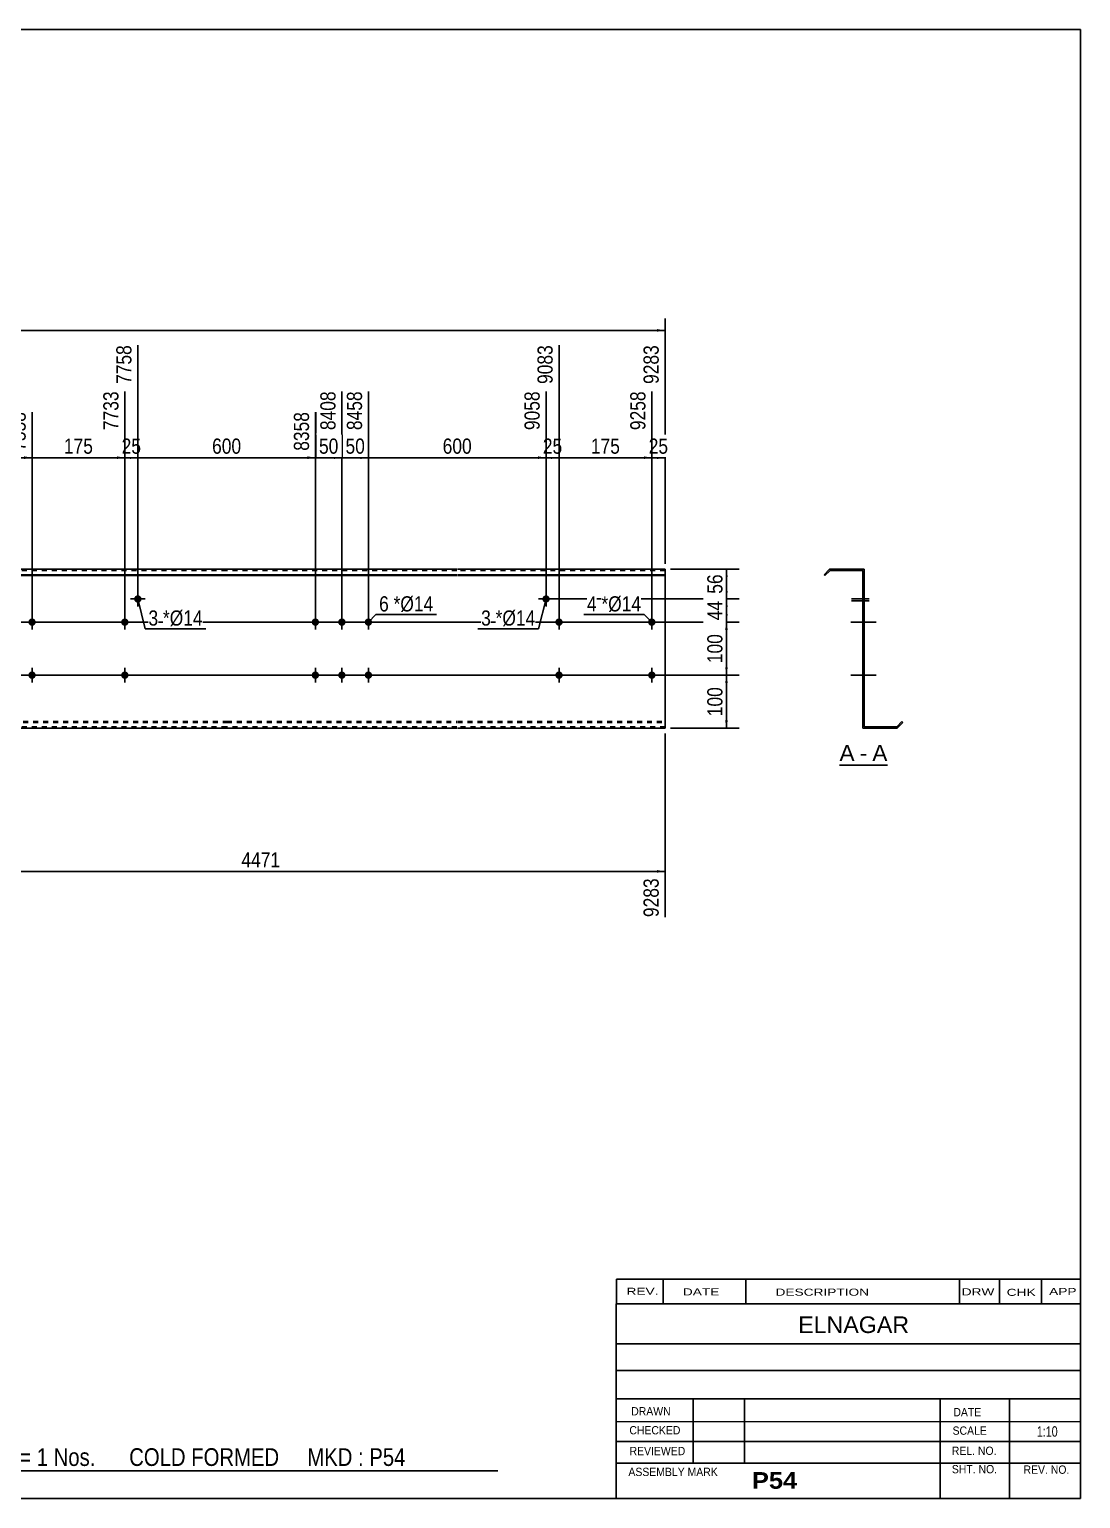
# Model space of a CAD drawing. Header units: millimetres. Extents: x -60 to 343, y -160 to 117.
# Drawn here: x 144.5 to 342.8, y -160.2 to 116.8 of the extents above; entities that cross this region are included whole.
import ezdxf

# ---------------------------------------------------------------- set-up
doc = ezdxf.new("R2010")
doc.units = ezdxf.units.MM
doc.linetypes.add('DXK_LINE_DOT1', pattern=[1.8814, 0.9407, -0.9407])
doc.styles.add('Arial', font='ARIAL.TTF', dxfattribs={"height": 0.2})
doc.styles.add('Arial Bold', font='ARIALBD.TTF', dxfattribs={"height": 0.2})
doc.styles.add('Arial Narrow', font='ARIALN.TTF', dxfattribs={"height": 0.2})

# ---------------------------------------------------------------- blocks, each defined once
blk = doc.blocks.new('Unknown-629083720-2024')
at = {"color": 5, "linetype": 'Continuous'}
for p, q in [((342.8, 116.75), (-57.2, 116.75)), ((-57.2, 116.75), (-57.2, -160.25)), ((342.8, -160.25), (342.8, 116.75)), ((-57.2, -160.25), (342.8, -160.25))]:
    blk.add_line(p, q, dxfattribs=at)
at = {"color": 174, "linetype": 'Continuous', "style": 'Arial'}
blk.add_text('Tekla structures', height=1.9102, rotation=90, dxfattribs=at).set_placement((-57.7, -159.75))
blk = doc.blocks.new('Unknown-629083720-12 - 1239')
at = {"color": 7, "linetype": 'Continuous'}
blk.add_line((297.32, -21.95), (306.35, -21.95), dxfattribs=at)
at = {"color": 0, "linetype": 'Continuous'}
blk.add_wipeout([(300.16, -21.2), (300.16, -18), (297.32, -18), (297.32, -21.2)], dxfattribs=at)
blk.add_wipeout([(302.55, -21.2), (302.55, -18), (301.12, -18), (301.12, -21.2)], dxfattribs=at)
at = {"color": 96, "linetype": 'Continuous', "style": 'Arial'}
blk.add_text('A', height=3.06, dxfattribs=at).set_placement((297.32, -21.2))
at = {"color": 0, "linetype": 'Continuous'}
blk.add_wipeout([(306.35, -21.2), (306.35, -18), (303.51, -18), (303.51, -21.2)], dxfattribs=at)
at = {"color": 96, "linetype": 'Continuous', "style": 'Arial'}
for s, p in [('A', (303.51, -21.2)), ('-', (301.12, -21.2))]:
    blk.add_text(s, height=3.06, dxfattribs=at).set_placement(p)
blk = doc.blocks.new('Bolt-629083720-1223 - 1203')
at = {"linetype": 'Continuous'}
blk.add_hatch(color=3, dxfattribs=at).paths.add_polyline_path([(241.27, 9.36, -1), (242.67, 9.36, -1)])
at = {"color": 3, "linetype": 'Continuous'}
for p, q in [((240.57, 9.36), (243.37, 9.36)), ((241.97, 7.96), (241.97, 10.76))]:
    blk.add_line(p, q, dxfattribs=at)
blk = doc.blocks.new('Part-629083720-1218 - 1203')
at = {"color": 2, "linetype": 'Continuous'}
for p, q in [((0, 15), (0, -15)), ((15.6, 15), (0, 15)), ((0, 13.94), (15.6, 13.94)), ((59.09, 15), (15.7, 15)), ((15.7, 13.94), (59.09, 13.94)), ((95.53, 15), (59.19, 15)), ((59.19, 13.94), (95.53, 13.94)), ((128.23, 15), (95.63, 15)), ((95.63, 13.94), (128.23, 13.94)), ((181.68, 15), (128.33, 15)), ((128.33, 13.94), (181.68, 13.94)), ((225.17, 15), (181.78, 15)), ((181.78, 13.94), (225.17, 13.94)), ((264.42, 15), (225.27, 15)), ((225.27, 13.94), (264.42, 13.94)), ((264.42, 15), (264.42, -15)), ((0, 13.76), (15.6, 13.76)), ((15.7, 13.76), (59.09, 13.76)), ((59.19, 13.76), (95.53, 13.76)), ((95.63, 13.76), (128.23, 13.76)), ((128.33, 13.76), (181.68, 13.76)), ((181.78, 13.76), (225.17, 13.76)), ((225.27, 13.76), (264.42, 13.76)), ((15.6, -15), (0, -15)), ((59.09, -15), (15.7, -15)), ((95.53, -15), (59.19, -15)), ((128.23, -15), (95.63, -15)), ((181.68, -15), (128.33, -15)), ((225.17, -15), (181.78, -15)), ((264.42, -15), (225.27, -15))]:
    blk.add_line(p, q, dxfattribs=at)
at = {"color": 7, "linetype": 'DXK_LINE_DOT1'}
for p, q in [((15.6, 14.75), (0, 14.75)), ((59.09, 14.75), (15.7, 14.75)), ((95.53, 14.75), (59.19, 14.75)), ((128.23, 14.75), (95.63, 14.75)), ((181.68, 14.75), (128.33, 14.75)), ((225.17, 14.75), (181.78, 14.75)), ((264.42, 14.75), (225.27, 14.75)), ((0, -13.76), (15.6, -13.76)), ((15.7, -13.76), (59.09, -13.76)), ((59.19, -13.76), (95.53, -13.76)), ((95.63, -13.76), (128.23, -13.76)), ((128.33, -13.76), (181.68, -13.76)), ((181.78, -13.76), (225.17, -13.76)), ((225.27, -13.76), (264.42, -13.76)), ((0, -13.94), (15.6, -13.94)), ((15.6, -14.75), (0, -14.75)), ((15.7, -13.94), (59.09, -13.94)), ((59.09, -14.75), (15.7, -14.75)), ((59.19, -13.94), (95.53, -13.94)), ((95.53, -14.75), (59.19, -14.75)), ((95.63, -13.94), (128.23, -13.94)), ((128.23, -14.75), (95.63, -14.75)), ((128.33, -13.94), (181.68, -13.94)), ((181.68, -14.75), (128.33, -14.75)), ((181.78, -13.94), (225.17, -13.94)), ((225.17, -14.75), (181.78, -14.75)), ((225.27, -13.94), (264.42, -13.94)), ((264.42, -14.75), (225.27, -14.75))]:
    blk.add_line(p, q, dxfattribs=at)
blk = doc.blocks.new('Bolt-629083720-1221 - 1203')
at = {"linetype": 'Continuous'}
for points in [[(197.77, 5, -1), (199.17, 5, -1)], [(202.77, 5, -1), (204.17, 5, -1)], [(207.77, 5, -1), (209.17, 5, -1)], [(197.77, -5, -1), (199.17, -5, -1)], [(202.77, -5, -1), (204.17, -5, -1)], [(207.77, -5, -1), (209.17, -5, -1)]]:
    blk.add_hatch(color=3, dxfattribs=at).paths.add_polyline_path(points)
at = {"color": 3, "linetype": 'Continuous'}
for p, q in [((198.47, 3.6), (198.47, 6.4)), ((203.47, 3.6), (203.47, 6.4)), ((208.47, 3.6), (208.47, 6.4)), ((197.07, 5), (199.87, 5)), ((202.07, 5), (204.87, 5)), ((207.07, 5), (209.87, 5)), ((197.07, -5), (199.87, -5)), ((198.47, -6.4), (198.47, -3.6)), ((202.07, -5), (204.87, -5)), ((203.47, -6.4), (203.47, -3.6)), ((207.07, -5), (209.87, -5)), ((208.47, -6.4), (208.47, -3.6))]:
    blk.add_line(p, q, dxfattribs=at)
blk = doc.blocks.new('Bolt-629083720-1222 - 1203')
at = {"linetype": 'Continuous'}
blk.add_hatch(color=3, dxfattribs=at).paths.add_polyline_path([(164.28, 9.36, -1), (165.68, 9.36, -1)])
at = {"color": 3, "linetype": 'Continuous'}
for p, q in [((163.58, 9.36), (166.38, 9.36)), ((164.98, 7.96), (164.98, 10.76))]:
    blk.add_line(p, q, dxfattribs=at)
blk = doc.blocks.new('Bolt-629083720-1224 - 1203')
at = {"linetype": 'Continuous'}
blk.add_hatch(color=3, dxfattribs=at).paths.add_polyline_path([(163.23, -5, -1), (161.83, -5, -1)])
at = {"color": 3, "linetype": 'Continuous'}
for p, q in [((163.93, -5), (161.13, -5)), ((162.53, -3.6), (162.53, -6.4))]:
    blk.add_line(p, q, dxfattribs=at)
blk = doc.blocks.new('Bolt-629083720-1225 - 1203')
at = {"linetype": 'Continuous'}
blk.add_hatch(color=3, dxfattribs=at).paths.add_polyline_path([(161.83, 5, -1), (163.23, 5, -1)])
at = {"color": 3, "linetype": 'Continuous'}
for p, q in [((162.53, 3.6), (162.53, 6.4)), ((161.13, 5), (163.93, 5))]:
    blk.add_line(p, q, dxfattribs=at)
blk = doc.blocks.new('Bolt-629083720-1226 - 1203')
at = {"linetype": 'Continuous'}
blk.add_hatch(color=3, dxfattribs=at).paths.add_polyline_path([(243.72, 5, -1), (245.12, 5, -1)])
at = {"color": 3, "linetype": 'Continuous'}
for p, q in [((244.42, 3.6), (244.42, 6.4)), ((243.02, 5), (245.82, 5))]:
    blk.add_line(p, q, dxfattribs=at)
blk = doc.blocks.new('Bolt-629083720-1227 - 1203')
at = {"linetype": 'Continuous'}
blk.add_hatch(color=3, dxfattribs=at).paths.add_polyline_path([(245.12, -5, -1), (243.72, -5, -1)])
at = {"color": 3, "linetype": 'Continuous'}
for p, q in [((245.82, -5), (243.02, -5)), ((244.42, -3.6), (244.42, -6.4))]:
    blk.add_line(p, q, dxfattribs=at)
blk = doc.blocks.new('Bolt-629083720-1228 - 1203')
at = {"linetype": 'Continuous'}
for points in [[(144.33, 5, -1), (145.73, 5, -1)], [(261.22, 5, -1), (262.62, 5, -1)]]:
    blk.add_hatch(color=3, dxfattribs=at).paths.add_polyline_path(points)
at = {"color": 3, "linetype": 'Continuous'}
for p, q in [((145.03, 3.6), (145.03, 6.4)), ((261.92, 3.6), (261.92, 6.4)), ((146.43, 5), (143.63, 5)), ((263.32, 5), (260.52, 5))]:
    blk.add_line(p, q, dxfattribs=at)
blk = doc.blocks.new('Bolt-629083720-1229 - 1203')
at = {"linetype": 'Continuous'}
for points in [[(144.33, -5, -1), (145.73, -5, -1)], [(261.22, -5, -1), (262.62, -5, -1)]]:
    blk.add_hatch(color=3, dxfattribs=at).paths.add_polyline_path(points)
at = {"color": 3, "linetype": 'Continuous'}
for p, q in [((146.43, -5), (143.63, -5)), ((145.03, -6.4), (145.03, -3.6)), ((263.32, -5), (260.52, -5)), ((261.92, -6.4), (261.92, -3.6))]:
    blk.add_line(p, q, dxfattribs=at)
blk = doc.blocks.new('Part-629083720-1241 - 1239')
at = {"color": 2, "linetype": 'Continuous'}
for p, q in [((295.46, 15), (294.4, 13.94)), ((294.4, 13.94), (294.58, 13.76)), ((295.56, 14.75), (294.58, 13.76)), ((295.46, 15), (301.96, 15)), ((295.56, 14.75), (301.71, 14.75)), ((301.71, 14.75), (301.71, -15)), ((301.96, -14.75), (301.96, 15)), ((308.11, -14.75), (309.09, -13.76)), ((309.27, -13.94), (309.09, -13.76)), ((308.21, -15), (301.71, -15)), ((308.11, -14.75), (301.96, -14.75)), ((308.21, -15), (309.27, -13.94))]:
    blk.add_line(p, q, dxfattribs=at)
blk = doc.blocks.new('Bolt-629083720-1242 - 1239')
at = {"linetype": 'Continuous'}
for points in [[(301.71, 5.7), (301.71, 4.3), (301.96, 4.3), (301.96, 5.7)], [(301.71, 5.7), (301.71, 4.3), (301.96, 4.3), (301.96, 5.7)], [(301.71, 5.7), (301.71, 4.3), (301.96, 4.3), (301.96, 5.7)], [(301.71, -4.3), (301.71, -5.7), (301.96, -5.7), (301.96, -4.3)], [(301.71, -4.3), (301.71, -5.7), (301.96, -5.7), (301.96, -4.3)], [(301.71, -4.3), (301.71, -5.7), (301.96, -5.7), (301.96, -4.3)]]:
    blk.add_hatch(color=3, dxfattribs=at).paths.add_polyline_path(points)
at = {"color": 3, "linetype": 'Continuous'}
for p, q in [((301.96, 5.7), (301.71, 5.7)), ((301.96, 5.7), (301.71, 5.7)), ((301.96, 5.7), (301.71, 5.7)), ((303.26, 5), (299.46, 5)), ((303.26, 5), (299.46, 5)), ((303.26, 5), (299.46, 5)), ((301.96, 4.3), (301.71, 4.3)), ((301.96, 4.3), (301.71, 4.3)), ((301.96, 4.3), (301.71, 4.3)), ((303.26, -5), (299.46, -5)), ((303.26, -5), (299.46, -5)), ((303.26, -5), (299.46, -5)), ((301.96, -4.3), (301.71, -4.3)), ((301.96, -4.3), (301.71, -4.3)), ((301.96, -4.3), (301.71, -4.3)), ((301.96, -5.7), (301.71, -5.7)), ((301.96, -5.7), (301.71, -5.7)), ((301.96, -5.7), (301.71, -5.7))]:
    blk.add_line(p, q, dxfattribs=at)
blk = doc.blocks.new('Bolt-629083720-1243 - 1239')
at = {"linetype": 'Continuous'}
blk.add_hatch(color=3, dxfattribs=at).paths.add_polyline_path([(301.71, 9.74), (301.71, 8.34), (301.96, 8.34), (301.96, 9.74)])
at = {"color": 3, "linetype": 'Continuous'}
for p, q in [((302.91, 9.04), (299.61, 9.04)), ((301.96, 9.74), (301.71, 9.74)), ((301.96, 8.34), (301.71, 8.34))]:
    blk.add_line(p, q, dxfattribs=at)
blk = doc.blocks.new('Bolt-629083720-1244 - 1239')
at = {"linetype": 'Continuous'}
for points in [[(301.71, 5.7), (301.71, 4.3), (301.96, 4.3), (301.96, 5.7)], [(301.71, 5.7), (301.71, 4.3), (301.96, 4.3), (301.96, 5.7)], [(301.71, 5.7), (301.71, 4.3), (301.96, 4.3), (301.96, 5.7)], [(301.71, -4.3), (301.71, -5.7), (301.96, -5.7), (301.96, -4.3)], [(301.71, -4.3), (301.71, -5.7), (301.96, -5.7), (301.96, -4.3)], [(301.71, -4.3), (301.71, -5.7), (301.96, -5.7), (301.96, -4.3)]]:
    blk.add_hatch(color=3, dxfattribs=at).paths.add_polyline_path(points)
at = {"color": 3, "linetype": 'Continuous'}
for p, q in [((301.96, 5.7), (301.71, 5.7)), ((301.96, 5.7), (301.71, 5.7)), ((301.96, 5.7), (301.71, 5.7)), ((303.26, 5), (299.46, 5)), ((303.26, 5), (299.46, 5)), ((303.26, 5), (299.46, 5)), ((301.96, 4.3), (301.71, 4.3)), ((301.96, 4.3), (301.71, 4.3)), ((301.96, 4.3), (301.71, 4.3)), ((303.26, -5), (299.46, -5)), ((303.26, -5), (299.46, -5)), ((303.26, -5), (299.46, -5)), ((301.96, -4.3), (301.71, -4.3)), ((301.96, -4.3), (301.71, -4.3)), ((301.96, -4.3), (301.71, -4.3)), ((301.96, -5.7), (301.71, -5.7)), ((301.96, -5.7), (301.71, -5.7)), ((301.96, -5.7), (301.71, -5.7))]:
    blk.add_line(p, q, dxfattribs=at)
blk = doc.blocks.new('Bolt-629083720-1245 - 1239')
at = {"linetype": 'Continuous'}
blk.add_hatch(color=3, dxfattribs=at).paths.add_polyline_path([(301.71, 10.06), (301.71, 8.66), (301.96, 8.66), (301.96, 10.06)])
at = {"color": 3, "linetype": 'Continuous'}
for p, q in [((302.91, 9.36), (299.61, 9.36)), ((301.96, 10.06), (301.71, 10.06)), ((301.96, 8.66), (301.71, 8.66))]:
    blk.add_line(p, q, dxfattribs=at)
blk = doc.blocks.new('Bolt-629083720-1246 - 1239')
at = {"linetype": 'Continuous'}
blk.add_hatch(color=3, dxfattribs=at).paths.add_polyline_path([(301.71, 10.06), (301.71, 8.66), (301.96, 8.66), (301.96, 10.06)])
at = {"color": 3, "linetype": 'Continuous'}
for p, q in [((302.91, 9.36), (299.61, 9.36)), ((301.96, 10.06), (301.71, 10.06)), ((301.96, 8.66), (301.71, 8.66))]:
    blk.add_line(p, q, dxfattribs=at)
blk = doc.blocks.new('Bolt-629083720-1247 - 1239')
at = {"linetype": 'Continuous'}
blk.add_hatch(color=3, dxfattribs=at).paths.add_polyline_path([(301.96, -5.7), (301.96, -4.3), (301.71, -4.3), (301.71, -5.7)])
at = {"color": 3, "linetype": 'Continuous'}
for p, q in [((301.96, -4.3), (301.71, -4.3)), ((302.76, -5), (301.71, -5)), ((301.96, -5.7), (301.71, -5.7))]:
    blk.add_line(p, q, dxfattribs=at)
blk = doc.blocks.new('Bolt-629083720-1248 - 1239')
at = {"linetype": 'Continuous'}
blk.add_hatch(color=3, dxfattribs=at).paths.add_polyline_path([(301.71, 5.7), (301.71, 4.3), (301.96, 4.3), (301.96, 5.7)])
at = {"color": 3, "linetype": 'Continuous'}
for p, q in [((301.96, 5.7), (301.71, 5.7)), ((302.91, 5), (299.61, 5)), ((301.96, 4.3), (301.71, 4.3))]:
    blk.add_line(p, q, dxfattribs=at)
blk = doc.blocks.new('Bolt-629083720-1249 - 1239')
at = {"linetype": 'Continuous'}
blk.add_hatch(color=3, dxfattribs=at).paths.add_polyline_path([(301.71, 5.7), (301.71, 4.3), (301.96, 4.3), (301.96, 5.7)])
at = {"color": 3, "linetype": 'Continuous'}
for p, q in [((301.96, 5.7), (301.71, 5.7)), ((302.91, 5), (299.61, 5)), ((301.96, 4.3), (301.71, 4.3))]:
    blk.add_line(p, q, dxfattribs=at)
blk = doc.blocks.new('Bolt-629083720-1250 - 1239')
at = {"linetype": 'Continuous'}
blk.add_hatch(color=3, dxfattribs=at).paths.add_polyline_path([(301.96, -5.7), (301.96, -4.3), (301.71, -4.3), (301.71, -5.7)])
at = {"color": 3, "linetype": 'Continuous'}
for p, q in [((301.96, -4.3), (301.71, -4.3)), ((302.76, -5), (301.71, -5)), ((301.96, -5.7), (301.71, -5.7))]:
    blk.add_line(p, q, dxfattribs=at)
blk = doc.blocks.new('Bolt-629083720-1251 - 1239')
at = {"linetype": 'Continuous'}
blk.add_hatch(color=3, dxfattribs=at).paths.add_polyline_path([(301.71, 5.7), (301.71, 4.3), (301.96, 4.3), (301.96, 5.7)])
blk.add_hatch(color=3, dxfattribs=at).paths.add_polyline_path([(301.71, 5.7), (301.71, 4.3), (301.96, 4.3), (301.96, 5.7)])
at = {"color": 3, "linetype": 'Continuous'}
for p, q in [((301.71, 5.7), (301.96, 5.7)), ((301.71, 5.7), (301.96, 5.7)), ((300.91, 5), (304.21, 5)), ((300.91, 5), (304.21, 5)), ((301.71, 4.3), (301.96, 4.3)), ((301.71, 4.3), (301.96, 4.3))]:
    blk.add_line(p, q, dxfattribs=at)
blk = doc.blocks.new('Bolt-629083720-1252 - 1239')
at = {"linetype": 'Continuous'}
blk.add_hatch(color=3, dxfattribs=at).paths.add_polyline_path([(301.71, -4.3), (301.71, -5.7), (301.96, -5.7), (301.96, -4.3)])
blk.add_hatch(color=3, dxfattribs=at).paths.add_polyline_path([(301.71, -4.3), (301.71, -5.7), (301.96, -5.7), (301.96, -4.3)])
at = {"color": 3, "linetype": 'Continuous'}
for p, q in [((300.91, -5), (304.21, -5)), ((300.91, -5), (304.21, -5)), ((301.71, -4.3), (301.96, -4.3)), ((301.71, -4.3), (301.96, -4.3)), ((301.71, -5.7), (301.96, -5.7)), ((301.71, -5.7), (301.96, -5.7))]:
    blk.add_line(p, q, dxfattribs=at)
blk = doc.blocks.new('Bolt-629083720-1253 - 1239')
at = {"linetype": 'Continuous'}
blk.add_hatch(color=3, dxfattribs=at).paths.add_polyline_path([(301.71, 5.7), (301.71, 4.3), (301.96, 4.3), (301.96, 5.7)])
at = {"color": 3, "linetype": 'Continuous'}
for p, q in [((301.96, 5.7), (301.71, 5.7)), ((302.91, 5), (299.61, 5)), ((301.96, 4.3), (301.71, 4.3))]:
    blk.add_line(p, q, dxfattribs=at)
blk = doc.blocks.new('Bolt-629083720-1254 - 1239')
at = {"linetype": 'Continuous'}
blk.add_hatch(color=3, dxfattribs=at).paths.add_polyline_path([(301.96, -5.7), (301.96, -4.3), (301.71, -4.3), (301.71, -5.7)])
at = {"color": 3, "linetype": 'Continuous'}
for p, q in [((301.96, -4.3), (301.71, -4.3)), ((302.76, -5), (301.71, -5)), ((301.96, -5.7), (301.71, -5.7))]:
    blk.add_line(p, q, dxfattribs=at)
blk = doc.blocks.new('Bolt-629083720-1255 - 1239')
at = {"linetype": 'Continuous'}
for points in [[(301.96, 4.3), (301.96, 5.7), (301.71, 5.7), (301.71, 4.3)], [(301.96, -5.7), (301.96, -4.3), (301.71, -4.3), (301.71, -5.7)]]:
    blk.add_hatch(color=3, dxfattribs=at).paths.add_polyline_path(points)
at = {"color": 3, "linetype": 'Continuous'}
for p, q in [((301.96, 5.7), (301.71, 5.7)), ((301.96, 5), (299.71, 5)), ((301.96, 4.3), (301.71, 4.3)), ((301.96, -5), (299.71, -5)), ((301.96, -4.3), (301.71, -4.3)), ((301.96, -5.7), (301.71, -5.7))]:
    blk.add_line(p, q, dxfattribs=at)
blk = doc.blocks.new('StraightDimension-629083720-1279 - 1203')
at = {"linetype": 'Continuous'}
blk.add_hatch(color=7, dxfattribs=at).paths.add_polyline_path([(143.53, 36.25), (145.03, 36), (143.53, 35.75)])
at = {"color": 7, "linetype": 'Continuous'}
for p, q in [((78.83, -4), (78.83, 57.21)), ((145.03, 6), (145.03, 44.61)), ((78.83, 36), (145.03, 36))]:
    blk.add_line(p, q, dxfattribs=at)
at = {"color": 0, "linetype": 'Continuous'}
blk.add_wipeout([(144.43, 45.21), (140.23, 45.21), (140.23, 36.7), (144.43, 36.7)], dxfattribs=at)
at = {"color": 0}
blk.add_wipeout([(116.19, 36.15), (116.19, 40.35), (107.67, 40.35), (107.67, 36.15)], dxfattribs=at)
at = {"color": 3, "linetype": 'Continuous', "style": 'Arial Narrow'}
blk.add_text('7558', height=2.863, rotation=90.0002, dxfattribs=at).set_placement((143.83, 37.3))
at = {"color": 3, "style": 'Arial Narrow'}
blk.add_text('6475', height=2.863, dxfattribs=at).set_placement((108.27, 36.75))
blk = doc.blocks.new('StraightDimension-629083720-1353 - 1203')
at = {"linetype": 'Continuous'}
for points in [[(275.75, 3.5), (276, 5), (276.25, 3.5)], [(276.25, -3.5), (276, -5), (275.75, -3.5)]]:
    blk.add_hatch(color=7, dxfattribs=at).paths.add_polyline_path(points)
at = {"color": 7, "linetype": 'Continuous'}
for p, q in [((43.4, 5), (278.4, 5)), ((276, -5), (276, 5)), ((43.4, -5), (278.4, -5))]:
    blk.add_line(p, q, dxfattribs=at)
at = {"color": 0}
blk.add_wipeout([(275.85, 3.34), (271.65, 3.34), (271.65, -3.34), (275.85, -3.34)], dxfattribs=at)
at = {"color": 3, "style": 'Arial Narrow'}
blk.add_text('100', height=2.863, rotation=90.0002, dxfattribs=at).set_placement((275.25, -2.74))
blk = doc.blocks.new('StraightDimension-629083720-1354 - 1203')
at = {"linetype": 'Continuous'}
for points in [[(275.75, -6.5), (276, -5), (276.25, -6.5)], [(276.25, -13.5), (276, -15), (275.75, -13.5)]]:
    blk.add_hatch(color=7, dxfattribs=at).paths.add_polyline_path(points)
at = {"color": 7, "linetype": 'Continuous'}
for p, q in [((43.4, -5), (278.4, -5)), ((276, -15), (276, -5)), ((265.42, -15), (278.4, -15))]:
    blk.add_line(p, q, dxfattribs=at)
at = {"color": 0}
blk.add_wipeout([(275.85, -6.66), (271.65, -6.66), (271.65, -13.34), (275.85, -13.34)], dxfattribs=at)
at = {"color": 3, "style": 'Arial Narrow'}
blk.add_text('100', height=2.863, rotation=90.0002, dxfattribs=at).set_placement((275.25, -12.74))
blk = doc.blocks.new('StraightDimension-629083720-1395 - 1203')
at = {"linetype": 'Continuous'}
for points in [[(1.5, 59.75), (0, 60), (1.5, 60.25)], [(262.92, 60.25), (264.42, 60), (262.92, 59.75)]]:
    blk.add_hatch(color=7, dxfattribs=at).paths.add_polyline_path(points)
at = {"color": 7, "linetype": 'Continuous'}
for p, q in [((0, 16), (0, 62.25)), ((264.42, 16), (264.42, 62.25)), ((0, 60), (264.42, 60))]:
    blk.add_line(p, q, dxfattribs=at)
at = {"color": 0}
blk.add_wipeout([(136.47, 60.15), (136.47, 64.35), (127.95, 64.35), (127.95, 60.15)], dxfattribs=at)
at = {"color": 3, "style": 'Arial Narrow'}
blk.add_text('9283', height=2.863, dxfattribs=at).set_placement((128.55, 60.75))
blk = doc.blocks.new('StraightDimension-629083720-1277 - 1203')
at = {"linetype": 'Continuous'}
blk.add_hatch(color=7, dxfattribs=at).paths.add_polyline_path([(163.48, 36.25), (164.98, 36), (163.48, 35.75)])
at = {"color": 7, "linetype": 'Continuous'}
for p, q in [((164.98, 10.36), (164.98, 57.21)), ((162.53, 6), (162.53, 48.51)), ((162.53, 36), (164.98, 36))]:
    blk.add_line(p, q, dxfattribs=at)
at = {"color": 0, "linetype": 'Continuous'}
blk.add_wipeout([(164.38, 57.81), (160.18, 57.81), (160.18, 49.3), (164.38, 49.3)], dxfattribs=at)
at = {"color": 0}
blk.add_wipeout([(166.18, 36.15), (166.18, 40.35), (161.33, 40.35), (161.33, 36.15)], dxfattribs=at)
at = {"color": 3, "linetype": 'Continuous', "style": 'Arial Narrow'}
blk.add_text('7758', height=2.863, rotation=90.0002, dxfattribs=at).set_placement((163.78, 49.9))
at = {"color": 3, "style": 'Arial Narrow'}
blk.add_text('25', height=2.863, dxfattribs=at).set_placement((161.93, 36.75))
blk = doc.blocks.new('StraightDimension-629083720-1274 - 1203')
at = {"linetype": 'Continuous'}
blk.add_hatch(color=7, dxfattribs=at).paths.add_polyline_path([(206.97, 36.25), (208.47, 36), (206.97, 35.75)])
at = {"color": 7, "linetype": 'Continuous'}
for p, q in [((203.47, 6), (203.47, 48.51)), ((208.47, 6), (208.47, 48.51)), ((203.47, 36), (208.47, 36))]:
    blk.add_line(p, q, dxfattribs=at)
at = {"color": 0}
blk.add_wipeout([(208.4, 36.15), (208.4, 40.35), (203.55, 40.35), (203.55, 36.15)], dxfattribs=at)
at = {"color": 0, "linetype": 'Continuous'}
blk.add_wipeout([(207.87, 49.11), (203.67, 49.11), (203.67, 40.6), (207.87, 40.6)], dxfattribs=at)
at = {"color": 3, "linetype": 'Continuous', "style": 'Arial Narrow'}
blk.add_text('8458', height=2.863, rotation=90.0002, dxfattribs=at).set_placement((207.27, 41.2))
at = {"color": 3, "style": 'Arial Narrow'}
blk.add_text('50', height=2.863, dxfattribs=at).set_placement((204.15, 36.75))
blk = doc.blocks.new('StraightDimension-629083720-1351 - 1203')
at = {"linetype": 'Continuous'}
for points in [[(275.75, 13.5), (276, 15), (276.25, 13.5)], [(276.25, 10.86), (276, 9.36), (275.75, 10.86)]]:
    blk.add_hatch(color=7, dxfattribs=at).paths.add_polyline_path(points)
at = {"color": 7, "linetype": 'Continuous'}
for p, q in [((265.42, 15), (278.4, 15)), ((276, 9.36), (276, 15)), ((242.97, 9.36), (278.4, 9.36))]:
    blk.add_line(p, q, dxfattribs=at)
at = {"color": 0}
blk.add_wipeout([(275.85, 14.61), (271.65, 14.61), (271.65, 9.75), (275.85, 9.75)], dxfattribs=at)
at = {"color": 3, "style": 'Arial Narrow'}
blk.add_text('56', height=2.863, rotation=90.0002, dxfattribs=at).set_placement((275.25, 10.35))
blk = doc.blocks.new('StraightDimension-629083720-1272 - 1203')
at = {"linetype": 'Continuous'}
blk.add_hatch(color=7, dxfattribs=at).paths.add_polyline_path([(242.92, 36.25), (244.42, 36), (242.92, 35.75)])
at = {"color": 7, "linetype": 'Continuous'}
for p, q in [((244.42, 6), (244.42, 57.21)), ((241.97, 10.36), (241.97, 48.51)), ((241.97, 36), (244.42, 36))]:
    blk.add_line(p, q, dxfattribs=at)
at = {"color": 0, "linetype": 'Continuous'}
blk.add_wipeout([(243.82, 57.81), (239.62, 57.81), (239.62, 49.3), (243.82, 49.3)], dxfattribs=at)
at = {"color": 0}
blk.add_wipeout([(245.62, 36.15), (245.62, 40.35), (240.77, 40.35), (240.77, 36.15)], dxfattribs=at)
at = {"color": 3, "linetype": 'Continuous', "style": 'Arial Narrow'}
blk.add_text('9083', height=2.863, rotation=90.0002, dxfattribs=at).set_placement((243.22, 49.9))
at = {"color": 3, "style": 'Arial Narrow'}
blk.add_text('25', height=2.863, dxfattribs=at).set_placement((241.37, 36.75))
blk = doc.blocks.new('StraightDimension-629083720-1270 - 1203')
at = {"linetype": 'Continuous'}
blk.add_hatch(color=7, dxfattribs=at).paths.add_polyline_path([(262.92, 36.25), (264.42, 36), (262.92, 35.75)])
at = {"color": 7, "linetype": 'Continuous'}
for p, q in [((264.42, 16), (264.42, 57.21)), ((261.92, 6), (261.92, 48.51)), ((261.92, 36), (264.42, 36))]:
    blk.add_line(p, q, dxfattribs=at)
at = {"color": 0, "linetype": 'Continuous'}
blk.add_wipeout([(263.82, 57.81), (259.62, 57.81), (259.62, 49.3), (263.82, 49.3)], dxfattribs=at)
at = {"color": 0}
blk.add_wipeout([(265.6, 36.15), (265.6, 40.35), (260.74, 40.35), (260.74, 36.15)], dxfattribs=at)
at = {"color": 3, "linetype": 'Continuous', "style": 'Arial Narrow'}
blk.add_text('9283', height=2.863, rotation=90.0002, dxfattribs=at).set_placement((263.22, 49.9))
at = {"color": 3, "style": 'Arial Narrow'}
blk.add_text('25', height=2.863, dxfattribs=at).set_placement((261.34, 36.75))
blk = doc.blocks.new('StraightDimension-629083720-1271 - 1203')
at = {"linetype": 'Continuous'}
blk.add_hatch(color=7, dxfattribs=at).paths.add_polyline_path([(260.42, 36.25), (261.92, 36), (260.42, 35.75)])
at = {"color": 7, "linetype": 'Continuous'}
for p, q in [((244.42, 6), (244.42, 57.21)), ((261.92, 6), (261.92, 48.51)), ((244.42, 36), (261.92, 36))]:
    blk.add_line(p, q, dxfattribs=at)
at = {"color": 0}
blk.add_wipeout([(256.51, 36.15), (256.51, 40.35), (249.83, 40.35), (249.83, 36.15)], dxfattribs=at)
at = {"color": 0, "linetype": 'Continuous'}
blk.add_wipeout([(261.32, 49.11), (257.12, 49.11), (257.12, 40.6), (261.32, 40.6)], dxfattribs=at)
at = {"color": 3, "linetype": 'Continuous', "style": 'Arial Narrow'}
blk.add_text('9258', height=2.863, rotation=90.0002, dxfattribs=at).set_placement((260.72, 41.2))
at = {"color": 3, "style": 'Arial Narrow'}
blk.add_text('175', height=2.863, dxfattribs=at).set_placement((250.43, 36.75))
blk = doc.blocks.new('StraightDimension-629083720-1273 - 1203')
at = {"linetype": 'Continuous'}
blk.add_hatch(color=7, dxfattribs=at).paths.add_polyline_path([(240.47, 36.25), (241.97, 36), (240.47, 35.75)])
at = {"color": 7, "linetype": 'Continuous'}
for p, q in [((208.47, 6), (208.47, 48.51)), ((241.97, 10.36), (241.97, 48.51)), ((208.47, 36), (241.97, 36))]:
    blk.add_line(p, q, dxfattribs=at)
at = {"color": 0, "linetype": 'Continuous'}
blk.add_wipeout([(241.37, 49.11), (237.17, 49.11), (237.17, 40.6), (241.37, 40.6)], dxfattribs=at)
at = {"color": 0}
blk.add_wipeout([(228.56, 36.15), (228.56, 40.35), (221.88, 40.35), (221.88, 36.15)], dxfattribs=at)
at = {"color": 3, "linetype": 'Continuous', "style": 'Arial Narrow'}
blk.add_text('9058', height=2.863, rotation=90.0002, dxfattribs=at).set_placement((240.77, 41.2))
at = {"color": 3, "style": 'Arial Narrow'}
blk.add_text('600', height=2.863, dxfattribs=at).set_placement((222.48, 36.75))
blk = doc.blocks.new('StraightDimension-629083720-1275 - 1203')
at = {"linetype": 'Continuous'}
blk.add_hatch(color=7, dxfattribs=at).paths.add_polyline_path([(201.97, 36.25), (203.47, 36), (201.97, 35.75)])
at = {"color": 7, "linetype": 'Continuous'}
for p, q in [((203.47, 6), (203.47, 48.51)), ((198.47, 6), (198.47, 44.61)), ((198.47, 36), (203.47, 36))]:
    blk.add_line(p, q, dxfattribs=at)
at = {"color": 0}
blk.add_wipeout([(203.4, 36.15), (203.4, 40.35), (198.55, 40.35), (198.55, 36.15)], dxfattribs=at)
at = {"color": 0, "linetype": 'Continuous'}
blk.add_wipeout([(202.87, 49.11), (198.67, 49.11), (198.67, 40.6), (202.87, 40.6)], dxfattribs=at)
at = {"color": 3, "linetype": 'Continuous', "style": 'Arial Narrow'}
blk.add_text('8408', height=2.863, rotation=90.0002, dxfattribs=at).set_placement((202.27, 41.2))
at = {"color": 3, "style": 'Arial Narrow'}
blk.add_text('50', height=2.863, dxfattribs=at).set_placement((199.15, 36.75))
blk = doc.blocks.new('StraightDimension-629083720-1276 - 1203')
at = {"linetype": 'Continuous'}
blk.add_hatch(color=7, dxfattribs=at).paths.add_polyline_path([(196.97, 36.25), (198.47, 36), (196.97, 35.75)])
at = {"color": 7, "linetype": 'Continuous'}
for p, q in [((164.98, 10.36), (164.98, 57.21)), ((198.47, 6), (198.47, 44.61)), ((164.98, 36), (198.47, 36))]:
    blk.add_line(p, q, dxfattribs=at)
at = {"color": 0, "linetype": 'Continuous'}
blk.add_wipeout([(197.87, 45.21), (193.67, 45.21), (193.67, 36.7), (197.87, 36.7)], dxfattribs=at)
at = {"color": 0}
blk.add_wipeout([(185.07, 36.15), (185.07, 40.35), (178.39, 40.35), (178.39, 36.15)], dxfattribs=at)
at = {"color": 3, "linetype": 'Continuous', "style": 'Arial Narrow'}
blk.add_text('8358', height=2.863, rotation=90.0002, dxfattribs=at).set_placement((197.27, 37.3))
at = {"color": 3, "style": 'Arial Narrow'}
blk.add_text('600', height=2.863, dxfattribs=at).set_placement((178.99, 36.75))
blk = doc.blocks.new('StraightDimension-629083720-1278 - 1203')
at = {"linetype": 'Continuous'}
blk.add_hatch(color=7, dxfattribs=at).paths.add_polyline_path([(161.03, 36.25), (162.53, 36), (161.03, 35.75)])
at = {"color": 7, "linetype": 'Continuous'}
for p, q in [((162.53, 6), (162.53, 48.51)), ((145.03, 6), (145.03, 44.61)), ((145.03, 36), (162.53, 36))]:
    blk.add_line(p, q, dxfattribs=at)
at = {"color": 0}
blk.add_wipeout([(157.12, 36.15), (157.12, 40.35), (150.44, 40.35), (150.44, 36.15)], dxfattribs=at)
at = {"color": 0, "linetype": 'Continuous'}
blk.add_wipeout([(161.93, 49.11), (157.73, 49.11), (157.73, 40.6), (161.93, 40.6)], dxfattribs=at)
at = {"color": 3, "linetype": 'Continuous', "style": 'Arial Narrow'}
blk.add_text('7733', height=2.863, rotation=90.0002, dxfattribs=at).set_placement((161.33, 41.2))
at = {"color": 3, "style": 'Arial Narrow'}
blk.add_text('175', height=2.863, dxfattribs=at).set_placement((151.04, 36.75))
blk = doc.blocks.new('StraightDimension-629083720-1327 - 1203')
at = {"linetype": 'Continuous'}
blk.add_hatch(color=7, dxfattribs=at).paths.add_polyline_path([(262.92, -41.75), (264.42, -42), (262.92, -42.25)])
at = {"color": 7, "linetype": 'Continuous'}
for p, q in [((111.93, -6), (111.93, -50.61)), ((264.42, -16), (264.42, -50.61)), ((111.93, -42), (264.42, -42))]:
    blk.add_line(p, q, dxfattribs=at)
at = {"color": 0}
blk.add_wipeout([(192.43, -41.85), (192.43, -37.65), (183.92, -37.65), (183.92, -41.85)], dxfattribs=at)
at = {"color": 0, "linetype": 'Continuous'}
blk.add_wipeout([(263.82, -42.7), (259.62, -42.7), (259.62, -51.21), (263.82, -51.21)], dxfattribs=at)
at = {"color": 3, "style": 'Arial Narrow'}
blk.add_text('4471', height=2.863, dxfattribs=at).set_placement((184.52, -41.25))
at = {"color": 3, "linetype": 'Continuous', "style": 'Arial Narrow'}
blk.add_text('9283', height=2.863, rotation=90.0002, dxfattribs=at).set_placement((263.22, -50.61))
blk = doc.blocks.new('StraightDimension-629083720-1352 - 1203')
at = {"linetype": 'Continuous'}
for points in [[(275.75, 7.86), (276, 9.36), (276.25, 7.86)], [(276.25, 6.5), (276, 5), (275.75, 6.5)]]:
    blk.add_hatch(color=7, dxfattribs=at).paths.add_polyline_path(points)
at = {"color": 7, "linetype": 'Continuous'}
for p, q in [((242.97, 9.36), (278.4, 9.36)), ((276, 5), (276, 9.36)), ((43.4, 5), (278.4, 5))]:
    blk.add_line(p, q, dxfattribs=at)
at = {"color": 0}
blk.add_wipeout([(275.85, 9.61), (271.65, 9.61), (271.65, 4.75), (275.85, 4.75)], dxfattribs=at)
at = {"color": 3, "style": 'Arial Narrow'}
blk.add_text('44', height=2.863, rotation=90.0002, dxfattribs=at).set_placement((275.25, 5.35))
blk = doc.blocks.new('CBS_CALLOFF-629083720-2089')
at = {"color": 7, "linetype": 'Continuous'}
blk.add_line((116.68, -154.98), (232.91, -155), dxfattribs=at)
at = {"color": 3, "linetype": 'Continuous', "style": 'Arial Narrow'}
blk.add_text('QTY= 1 Nos.      COLD FORMED     MKD : P54', height=3.3405, dxfattribs=at).set_placement((134.75, -154.09))
blk = doc.blocks.new('CBS_NAME_BLOG-629083720-2090')
at = {"color": 7, "linetype": 'Continuous'}
for p, q in [((255.21, -123.5), (342.73, -123.5)), ((255.21, -160.21), (255.21, -123.5)), ((255.21, -131.04), (342.73, -131.04)), ((255.28, -136.09), (342.8, -136.09)), ((255.21, -141.46), (342.73, -141.46)), ((269.73, -153.57), (269.73, -141.47)), ((279.42, -153.54), (279.42, -141.47)), ((316.33, -160.21), (316.33, -141.48)), ((329.38, -160.21), (329.38, -141.47)), ((255.22, -145.76), (342.8, -145.74)), ((255.21, -149.51), (342.73, -149.51)), ((255.21, -153.55), (342.73, -153.55)), ((255.21, -160.25), (342.8, -160.25))]:
    blk.add_line(p, q, dxfattribs=at)
at = {"color": 3, "linetype": 'Continuous', "style": 'Arial'}
blk.add_text('ELNAGAR', height=3.133, dxfattribs=at).set_placement((289.53, -129.03))
at = {"color": 3, "linetype": 'Continuous'}
for s, height, style, width, p in [('DRAWN', 1.566, 'Arial', 0.9, (258.04, -144.57)), ('DATE', 1.566, 'Arial', 0.9, (318.8, -144.73)), ('CHECKED', 1.566, 'Arial', 0.9, (257.69, -148.14)), ('SCALE', 1.566, 'Arial', 0.9, (318.65, -148.21)), ('1:10', 1.957, 'Arial Narrow', 0.9, (334.54, -148.57)), ('REVIEWED', 1.566, 'Arial', 0.9, (257.73, -152.06)), ('REL. NO.', 1.566, 'Arial', 0.9, (318.51, -152.01)), ('ASSEMBLY MARK', 1.5663, 'Arial', 0.9, (257.51, -155.99)), ('SHT. NO.', 1.566, 'Arial', 0.9, (318.51, -155.48)), ('REV. NO.', 1.566, 'Arial', 0.9, (332.03, -155.57)), ('P54', 3.131, 'Arial Bold', 1.1, (280.79, -158.39))]:
    blk.add_text(s, height=height, dxfattribs=dict(at, style=style, width=width)).set_placement(p)
blk = doc.blocks.new('CBS_REVISION-629083720-2091')
at = {"color": 7, "linetype": 'Continuous'}
for p, q in [((255.29, -118.87), (342.79, -118.87)), ((255.29, -118.87), (255.29, -123.5)), ((264.09, -118.87), (264.09, -123.5)), ((279.68, -118.87), (279.68, -123.44)), ((319.94, -118.87), (319.94, -123.5)), ((327.48, -118.87), (327.48, -123.5)), ((335.43, -118.87), (335.43, -123.5)), ((255.29, -123.5), (342.79, -123.5))]:
    blk.add_line(p, q, dxfattribs=at)
at = {"color": 7, "style": 'Arial Narrow', "width": 1.7}
for s, height, p in [('REV.', 1.326, (257.15, -121.82)), ('DATE', 1.326, (267.78, -121.94)), ('DESCRIPTION', 1.3257, (285.26, -121.99)), ('DRW', 1.326, (320.37, -121.93)), ('CHK', 1.326, (328.86, -122.02)), ('APP', 1.326, (336.86, -121.87))]:
    blk.add_text(s, height=height, dxfattribs=at).set_placement(p)
blk = doc.blocks.new('MarkSet-629083720-1428 - 1203')
at = {"color": 0}
blk.add_wipeout([(251.52, 7.01), (251.52, 10.01), (249.69, 10.01), (249.69, 7.01)], dxfattribs=at)
blk.add_wipeout([(251.52, 7.01), (251.52, 10.01), (249.69, 10.01), (249.69, 7.01)], dxfattribs=at)
blk.add_wipeout([(253.69, 7.01), (253.69, 10.01), (252.42, 10.01), (252.42, 7.01)], dxfattribs=at)
blk.add_wipeout([(253.69, 7.01), (253.69, 10.01), (252.42, 10.01), (252.42, 7.01)], dxfattribs=at)
at = {"color": 3, "style": 'Arial Narrow'}
blk.add_text('4', height=2.86, dxfattribs=at).set_placement((249.69, 7.01))
at = {"color": 0}
blk.add_wipeout([(259.91, 7.01), (259.91, 10.01), (253.69, 10.01), (253.69, 7.01)], dxfattribs=at)
blk.add_wipeout([(259.91, 7.01), (259.91, 10.01), (253.69, 10.01), (253.69, 7.01)], dxfattribs=at)
at = {"color": 7, "linetype": 'Continuous'}
for p in [(249.09, 6.41), (261.92, 5)]:
    blk.add_line(p, (260.51, 6.41), dxfattribs=at)
at = {"color": 3, "style": 'Arial Narrow'}
for s, height, p in [('*', 2.86, (252.42, 7.01)), ('Ø14', 2.863, (253.69, 7.01))]:
    blk.add_text(s, height=height, dxfattribs=at).set_placement(p)
blk = doc.blocks.new('MarkSet-629083720-1415 - 1203')
at = {"color": 0}
blk.add_wipeout([(168.82, 4.34), (168.82, 7.34), (166.99, 7.34), (166.99, 4.34)], dxfattribs=at)
blk.add_wipeout([(168.82, 4.34), (168.82, 7.34), (166.99, 7.34), (166.99, 4.34)], dxfattribs=at)
at = {"color": 7, "linetype": 'Continuous'}
blk.add_line((164.98, 9.36), (166.39, 3.74), dxfattribs=at)
at = {"color": 0}
blk.add_wipeout([(171, 4.34), (171, 7.34), (169.72, 7.34), (169.72, 4.34)], dxfattribs=at)
blk.add_wipeout([(171, 4.34), (171, 7.34), (169.72, 7.34), (169.72, 4.34)], dxfattribs=at)
at = {"color": 3, "style": 'Arial Narrow'}
blk.add_text('3', height=2.86, dxfattribs=at).set_placement((166.99, 4.34))
at = {"color": 0}
blk.add_wipeout([(177.21, 4.34), (177.21, 7.34), (171, 7.34), (171, 4.34)], dxfattribs=at)
blk.add_wipeout([(177.21, 4.34), (177.21, 7.34), (171, 7.34), (171, 4.34)], dxfattribs=at)
at = {"color": 7, "linetype": 'Continuous'}
blk.add_line((166.39, 3.74), (177.81, 3.74), dxfattribs=at)
at = {"color": 3, "style": 'Arial Narrow'}
for s, height, p in [('*', 2.86, (169.72, 4.34)), ('Ø14', 2.863, (171, 4.34))]:
    blk.add_text(s, height=height, dxfattribs=at).set_placement(p)
blk = doc.blocks.new('MarkSet-629083720-1422 - 1203')
at = {"color": 0}
blk.add_wipeout([(231.56, 4.34), (231.56, 7.34), (229.73, 7.34), (229.73, 4.34)], dxfattribs=at)
blk.add_wipeout([(231.56, 4.34), (231.56, 7.34), (229.73, 7.34), (229.73, 4.34)], dxfattribs=at)
blk.add_wipeout([(233.74, 4.34), (233.74, 7.34), (232.46, 7.34), (232.46, 4.34)], dxfattribs=at)
blk.add_wipeout([(233.74, 4.34), (233.74, 7.34), (232.46, 7.34), (232.46, 4.34)], dxfattribs=at)
at = {"color": 3, "style": 'Arial Narrow'}
blk.add_text('3', height=2.86, dxfattribs=at).set_placement((229.73, 4.34))
at = {"color": 0}
blk.add_wipeout([(239.95, 4.34), (239.95, 7.34), (233.74, 7.34), (233.74, 4.34)], dxfattribs=at)
blk.add_wipeout([(239.95, 4.34), (239.95, 7.34), (233.74, 7.34), (233.74, 4.34)], dxfattribs=at)
at = {"color": 7, "linetype": 'Continuous'}
for p in [(241.97, 9.36), (229.13, 3.74)]:
    blk.add_line(p, (240.55, 3.74), dxfattribs=at)
at = {"color": 3, "style": 'Arial Narrow'}
for s, height, p in [('*', 2.86, (232.46, 4.34)), ('Ø14', 2.863, (233.74, 4.34))]:
    blk.add_text(s, height=height, dxfattribs=at).set_placement(p)
blk = doc.blocks.new('Mark-629083720-1432 - 1203')
at = {"color": 0}
blk.add_wipeout([(212.32, 7.01), (212.32, 10.01), (210.49, 10.01), (210.49, 7.01)], dxfattribs=at)
blk.add_wipeout([(212.32, 7.01), (212.32, 10.01), (210.49, 10.01), (210.49, 7.01)], dxfattribs=at)
at = {"color": 7, "linetype": 'Continuous'}
blk.add_line((208.47, 5), (209.89, 6.41), dxfattribs=at)
at = {"color": 0}
blk.add_wipeout([(214.49, 7.01), (214.49, 10.01), (213.22, 10.01), (213.22, 7.01)], dxfattribs=at)
blk.add_wipeout([(214.49, 7.01), (214.49, 10.01), (213.22, 10.01), (213.22, 7.01)], dxfattribs=at)
at = {"color": 3, "style": 'Arial Narrow'}
blk.add_text('6', height=2.86, dxfattribs=at).set_placement((210.49, 7.01))
at = {"color": 0}
blk.add_wipeout([(220.71, 7.01), (220.71, 10.01), (214.49, 10.01), (214.49, 7.01)], dxfattribs=at)
blk.add_wipeout([(220.71, 7.01), (220.71, 10.01), (214.49, 10.01), (214.49, 7.01)], dxfattribs=at)
at = {"color": 7, "linetype": 'Continuous'}
blk.add_line((209.89, 6.41), (221.31, 6.41), dxfattribs=at)
at = {"color": 3, "style": 'Arial Narrow'}
for s, height, p in [('*', 2.86, (213.22, 7.01)), ('Ø14', 2.863, (214.49, 7.01))]:
    blk.add_text(s, height=height, dxfattribs=at).set_placement(p)

msp = doc.modelspace()

# ---------------------------------------------------------------- block references
for name in ['Unknown-629083720-2024', 'Part-629083720-1218 - 1203', 'Part-629083720-1241 - 1239', 'Bolt-629083720-1222 - 1203', 'Bolt-629083720-1223 - 1203', 'Bolt-629083720-1245 - 1239', 'Bolt-629083720-1246 - 1239', 'Bolt-629083720-1243 - 1239', 'Bolt-629083720-1228 - 1203', 'Bolt-629083720-1225 - 1203', 'Bolt-629083720-1221 - 1203', 'Bolt-629083720-1226 - 1203', 'Bolt-629083720-1242 - 1239', 'Bolt-629083720-1244 - 1239', 'Bolt-629083720-1248 - 1239', 'Bolt-629083720-1249 - 1239', 'Bolt-629083720-1253 - 1239', 'Bolt-629083720-1255 - 1239', 'Bolt-629083720-1251 - 1239', 'Bolt-629083720-1229 - 1203', 'Bolt-629083720-1224 - 1203', 'Bolt-629083720-1227 - 1203', 'Bolt-629083720-1252 - 1239', 'Bolt-629083720-1247 - 1239', 'Bolt-629083720-1250 - 1239', 'Bolt-629083720-1254 - 1239', 'CBS_REVISION-629083720-2091', 'CBS_NAME_BLOG-629083720-2090', 'CBS_CALLOFF-629083720-2089']:
    msp.add_blockref(name, (0, 0))

# ---------------------------------------------------------------- next in the draw order: block references
for name in ['StraightDimension-629083720-1279 - 1203', 'Unknown-629083720-12 - 1239']:
    msp.add_blockref(name, (0, 0))

# ---------------------------------------------------------------- next in the draw order: block references
for name in ['StraightDimension-629083720-1395 - 1203', 'StraightDimension-629083720-1353 - 1203']:
    msp.add_blockref(name, (0, 0))

# ---------------------------------------------------------------- next in the draw order: block references
for name in ['StraightDimension-629083720-1277 - 1203', 'StraightDimension-629083720-1274 - 1203', 'StraightDimension-629083720-1351 - 1203', 'StraightDimension-629083720-1354 - 1203']:
    msp.add_blockref(name, (0, 0))

# ---------------------------------------------------------------- next in the draw order: block references
for name in ['StraightDimension-629083720-1272 - 1203', 'StraightDimension-629083720-1270 - 1203', 'StraightDimension-629083720-1278 - 1203', 'StraightDimension-629083720-1275 - 1203', 'StraightDimension-629083720-1327 - 1203']:
    msp.add_blockref(name, (0, 0))

# ---------------------------------------------------------------- next in the draw order: block references
for name in ['StraightDimension-629083720-1276 - 1203', 'StraightDimension-629083720-1271 - 1203', 'StraightDimension-629083720-1273 - 1203']:
    msp.add_blockref(name, (0, 0))

# ---------------------------------------------------------------- next in the draw order: block references
msp.add_blockref('StraightDimension-629083720-1352 - 1203', (0, 0))

# ---------------------------------------------------------------- next in the draw order: block references
for name in ['MarkSet-629083720-1415 - 1203', 'Mark-629083720-1432 - 1203', 'MarkSet-629083720-1422 - 1203', 'MarkSet-629083720-1428 - 1203']:
    msp.add_blockref(name, (0, 0))

doc.saveas('drawing.dxf')
